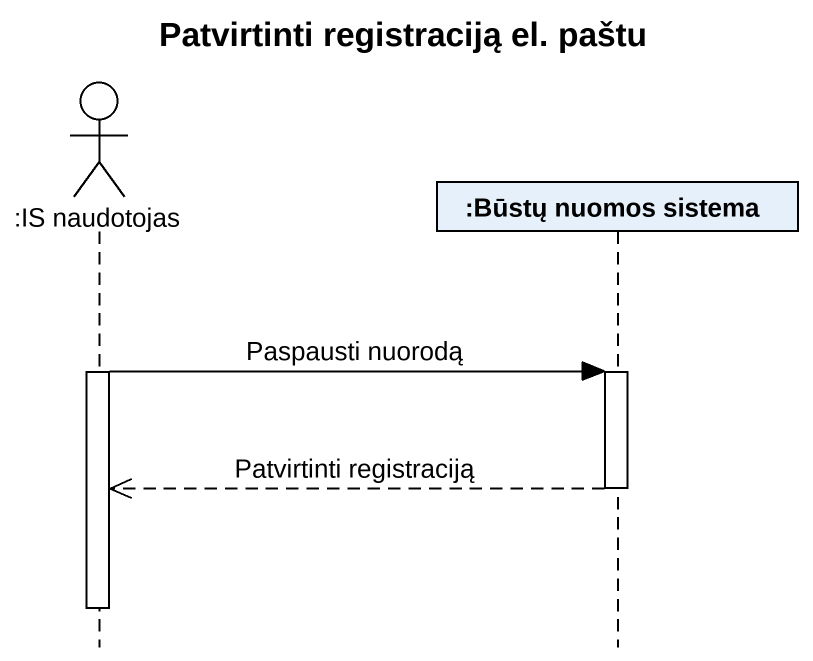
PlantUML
@startuml
title Patvirtinti registraciją el. paštu
hide footbox
actor ":IS naudotojas" as IS_naudotojas
participant ":Būstų nuomos sistema" as Būstų_nuomos_sistema

activate IS_naudotojas
IS_naudotojas -> Būstų_nuomos_sistema : Paspausti nuorodą
activate Būstų_nuomos_sistema
Būstų_nuomos_sistema -->> IS_naudotojas : Patvirtinti registraciją
deactivate Būstų_nuomos_sistema
deactivate IS_naudotojas
@enduml
